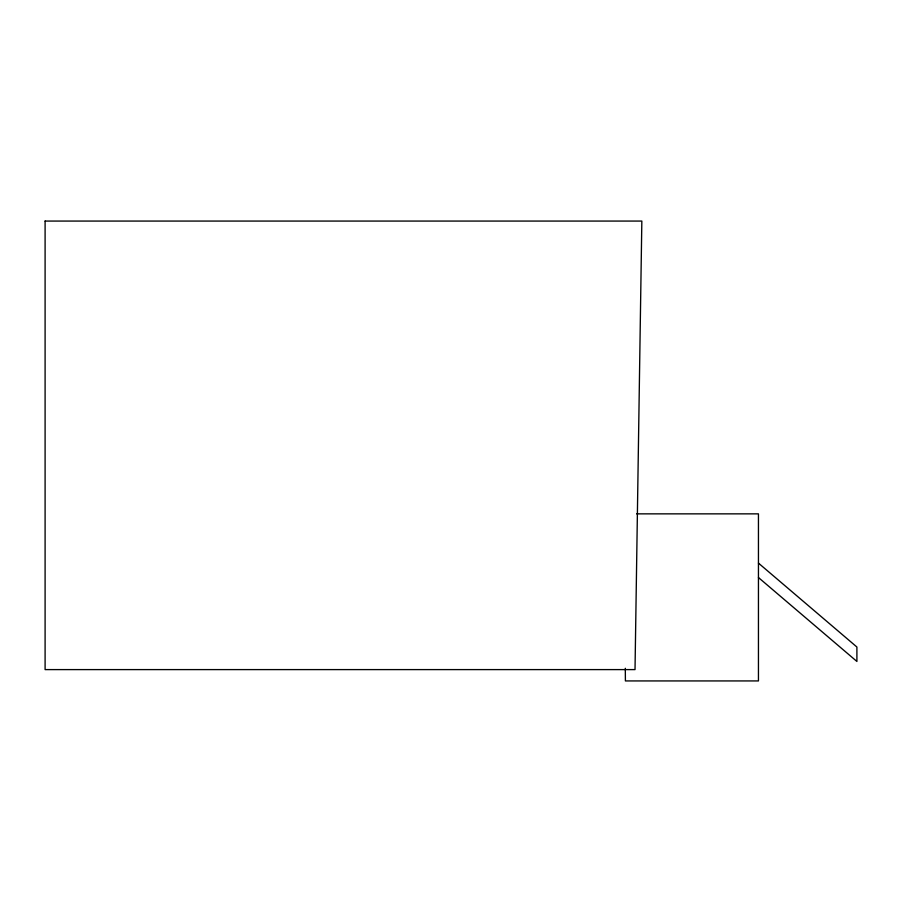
<?xml version="1.0" encoding="UTF-8"?>
<svg xmlns="http://www.w3.org/2000/svg" width="902" height="902" viewBox="0 0 902 902"><rect width="100%" height="100%" fill="white"/><g stroke="black" fill="none" stroke-linecap="round" stroke-linejoin="round"><path stroke-width="1.35" d="M636.632 513.858L758.447 513.858L758.447 680.931L625.402 680.931L625.3 668.292M758.447 563.107L856.9 647.027L856.9 661.448L758.447 577.528M45.1 221.069L45.1 669.6L635.019 669.6L641.841 221.069L45.1 221.069"/></g></svg>
